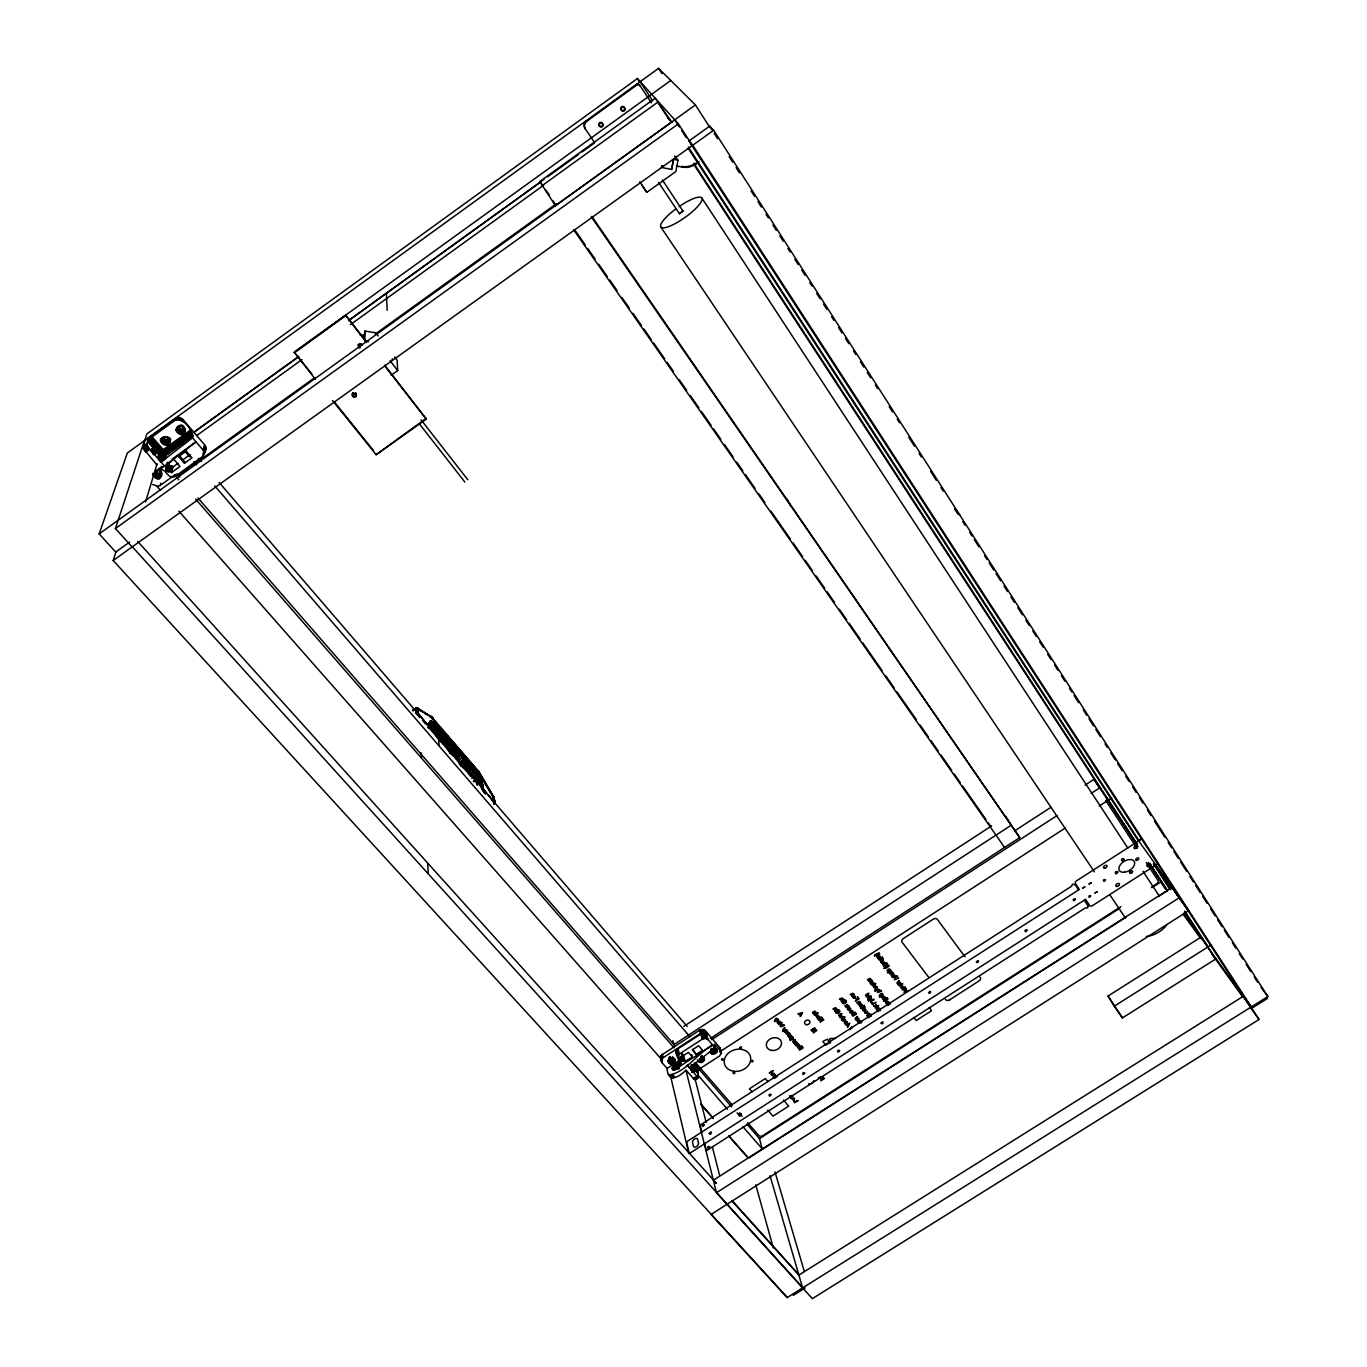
<?xml version="1.0" encoding="UTF-8"?>
<svg xmlns="http://www.w3.org/2000/svg" width="1367" height="1367" viewBox="0 0 1367 1367"><rect width="100%" height="100%" fill="white"/><g stroke="black" fill="none" stroke-linecap="round" stroke-linejoin="round"><path stroke-width="1.5" d="M429.904 727.176L428.674 727.945M429.614 726.612C430.861 729.722 427.837 724.818 430.605 720.836C436.295 724.356 453.263 737.035 440.67 741.82M429.836 722.46L429.494 724.373L430.127 720.905L429.05 724.852L430.964 721.144L437.577 726.014L474.127 768.51L481.338 780.079L483.44 789.323L494.478 802.173L494.136 804.086L493.76 796.739L478.928 771.808C476.758 770.082 478.672 770.595 478.518 771.193M176.07 430.178C185.485 412.783 189.261 446.428 176.07 430.178C181.367 420.25 187.313 433.288 179.316 427.974M701.63 1056.366C707.012 1056.794 703.509 1064.141 699.323 1062.244L699.357 1058.947M711.506 1048.916C705.628 1058.981 725.245 1050.095 713.249 1048.164M157.034 453.588C142.168 444.565 164.296 449.453 153.463 454.75M429.802 722.118L429.904 727.705L429.99 721.383M449.726 752.687L455.638 748.227L437.508 725.757M494.051 804.121C495.11 799.302 492.188 792.382 493.709 798.704C491.607 790.587 497.007 813.006 494 797.337C492.701 793.407 495.127 802.412 492.855 796.739L480.552 776.046M429.375 722.135L429.306 728.577L434.689 725.228L472.179 768.476L479.817 780.506L481.765 788.964L483.593 789.408L479.937 777.293L473.631 781.77M430.109 722.066L429.597 724.151L430.127 722.784L435.184 726.133L436.432 724.835L435.389 723.656L435.184 726.133L472.401 769.296L478.142 777.908L480.996 785.256L483.132 785.478L480.347 778.763L475.955 782.112M172.225 459.022L196.028 441.849L164.57 466.096L149.874 449.247C144.868 445.557 147.294 439.251 152.147 436.893L174.805 420.489C183.024 416.747 192.969 430.349 192.559 437.799L161.067 462.063L157.53 458.03L158.675 454.237L147.533 441.456M439.371 740.641L445.027 736.454L442.652 732.114L443.506 733.139M670.206 1063.697C671.231 1048.848 663.73 1068.208 673.828 1063.167C679.194 1059.22 669.454 1054.982 668.224 1060.587M481.936 789.528L483.593 789.357L485.917 793.39L483.593 789.408L482.261 789.391L480.125 780.369L473.58 769.689L437.03 727.022L433.031 723.468L430.127 722.784L434.689 725.228M156.932 465.036L142.92 447.915L146.696 434.022L637.415 78.517L678.374 123.85L692.403 145.483L113.188 560.504L787.307 1297.471M166.466 445.181C182.016 432.553 146.884 436.688 166.466 445.181L166.603 440.584L168.192 438.551L165.407 437.047L164.313 438.961L166.603 440.584M366.407 342.468L345.595 315.128L294.298 352.208L315.35 379.189M158.179 478.296C162.485 454.066 164.023 493.111 152.694 473.409M493.333 795.987L493.214 798.123M477.596 770.903L494.102 798.02L494.734 803.147L494.051 797.576L494.085 803.813M460.952 765.725L466.711 760.667L460.337 764.956M483.525 789.272C481.116 782.642 477.168 771.227 470.333 765.11C457.962 751.679 480.535 773.773 468.3 764.683L463.003 767.519M429.665 723.809C431.459 723.058 432.211 719.469 430.434 722.989M431.647 721.315L446.274 737.377L445.676 735.976M181.247 434.313L181.521 429.734M475.784 781.719L478.997 779.566L480.825 783.052C487.079 804.582 479.937 770.971 474.417 771.381L457.21 749.236L456.441 750.688L457.518 751.73C459.756 757.54 461.585 750.005 458.628 752.875M428.879 725.928L432.006 723.604L432.433 721.673M690.848 1066.568L691.839 1070.481L691.121 1067.559L692.898 1065.132M438.756 727.124L432.741 732.011M694.863 1079.657C702.638 1078.614 694.197 1070.805 700.519 1068.311L719.623 1055.939L721.486 1052.658L719.896 1047.737L705.321 1030.684L702.655 1029.436L699.511 1030.257L661.543 1055.085L660.534 1057.699L662.004 1062.655L667.113 1068.447C667.711 1083.177 678.596 1077.709 685.995 1070.071L693.975 1079.127L695.085 1078.648M670.343 1058.742L672.547 1057.306L675.435 1060.314M679.877 1058.929L678.1 1061.305L679.416 1066.636C685.533 1061.544 670.667 1054.23 678.049 1048.728L701.749 1033.469L706.585 1034.392L708.021 1039.638L714.992 1047.771L689.498 1067.798L691.292 1069.49M680.988 1059.647L681.125 1057.101L688.421 1052.368L692.317 1056.862L685.038 1061.578L682.543 1053.803M711.455 1053.718L711.848 1048.933M457.518 751.73C458.885 745.698 451.93 750.227 449.897 752.909L455.912 748.074L449.504 752.38M152.147 436.893L163.271 449.675L161.067 462.063L165.27 458.834L166.278 455.296L193.02 436.005M482.722 784.248L482.995 784.658M494.598 803.54L494.751 802.549M446.138 737.667L443.899 733.857L437.628 738.248L443.198 734.352L449.504 741.153L467.856 762.666L462.319 766.887C469.018 766.579 464.746 760.548 467.343 763.384M480.996 785.256L480.928 784.829M458.184 750.654L466.711 760.667M669.42 1063.338L670.001 1058.588M441.866 742.982C453.229 739.872 443.54 730.935 438.739 739.855C443.011 729.551 452.836 742.571 450.529 743.938L447.932 740.931L448.684 739.137L447.505 737.924M364.323 335.342L364.869 331.053L375.788 332.779L378.3 335.992M481.304 785.102L481.457 784.043M418.046 708.328L415.841 708.226L418.217 708.67L416.234 708.038L417.003 713.01L417.653 714.206L418.131 713.471L417.294 707.986L415.807 708.243L418.37 708.721L415.705 708.396L415.944 713.044M480.825 783.052L482.38 782.59L479.509 777.191M464.746 769.279L470.573 764.324L460.611 752.944M416.064 708.106C417.567 714.36 417.516 714.616 416.576 712.771C422.642 706.722 410.527 706.243 418.165 713.284L429.699 727.517M482.448 784.111L481.97 784.966M483.371 789.972L486.105 793.15M420.438 716.889L418.08 713.198L416.32 713.198M433.493 722.118L433.715 724.407L427.922 727.483M415.688 708.653L412.8 710.464L417.02 707.969L418.131 713.471M710.789 1053.222L711.558 1048.728M460.576 765.298L466.437 761.043L465.463 759.061L466.42 761.812L469.035 762.752M165.253 445.146L166.09 440.567M156.966 478.279L158.333 473.648M671.607 169.32L673.521 159.119M674.58 156.077L677.981 160.229L675.862 171.524L646.813 192.371L641.755 184.921M669.762 1058.536L670.155 1056.554M461.311 766.016L466.711 760.821M180.034 434.228L181.008 429.682M668.788 1062.808L669.727 1058.366M439.473 740.76L444.668 737.309L445.146 735.668M695.085 1071.694C685.089 1062.706 700.963 1069.575 692.198 1072.446M203.683 454.152L206.058 448.769L204.845 445.095L182.99 419.532L179.333 417.533L175.403 418.439L144.629 440.721M156.128 471.137L157.82 473.631M203.239 456.014L204.52 447.675L203.239 456.014L175.608 476.126C168.329 480.723 166.21 468.42 159.461 469.103M205.272 452.152L205.58 446.223M203.888 454.903L204.93 448.94M204.623 453.263L206.058 448.769M205.511 449.606L206.007 447.487M167.611 462.644C166.501 466.813 171.849 465.19 173.011 466.933L171.439 472.623L170.277 471.29L171.866 465.617M204.845 445.095L202.965 449.931L203.717 451.076M429.272 728.03L429.631 726.817M678.117 1064.91C666.908 1081.57 675.332 1052.146 678.716 1068.704M204.999 450.239L203.102 453.485M416.576 714.36C420.421 712.463 414.731 701.544 417.909 713.899M710.327 1052.573L711.37 1048.455M184.442 463.276L184.801 461.909L179.009 455.228L178.65 456.578L184.442 463.276L191.978 457.842L186.202 451.127L186.544 449.794M167.868 463.533C166.159 466.01 164.296 472.674 169.696 471.615L171.268 465.925M166.791 467.292L165.629 465.959L174.566 458.423M169.03 471.769L170.619 466.079M167.628 471.581L169.235 465.891M168.329 471.752L169.918 466.079M182.426 421.583L182.99 419.532M166.484 470.778L168.09 465.105M167.013 471.239L168.619 465.566M181.384 420.626L181.948 418.575M165.885 469.582L167.936 462.097M180.119 419.942L180.7 417.892M166.108 470.214L167.714 464.541M493.572 799.217L493.419 798.653M178.752 419.566L179.333 417.533M152.626 484.448L157.666 486.396L160.161 485.473L160.81 483.252M177.334 419.549L177.932 417.499M175.984 419.857L176.582 417.806M174.805 420.489L175.403 418.439M668.36 1062.142L669.557 1058.075M145.568 501.979L157.12 463.481M113.188 560.504L115.922 551.875M448.684 739.137L449.88 740.453L449.025 741.632M714.121 1054.077C711.267 1049.907 714.582 1045.02 717.265 1051.189M132.086 546.954L115.426 528.533L144.355 440.687M669.061 1059.117L669.847 1056.811M155.787 477.972L157.325 473.512M164.057 444.839L165.595 440.43M129.694 541.998L115.699 552.046L99.159 533.882L127.336 453.024L658.569 68.35L695.427 104.934L709.217 126.465M428.537 715.266L416.457 708.089L416.269 713.027L417.174 712.754L416.73 708.003L432.69 717.624L417.601 708.123M668.173 1061.39L669.471 1057.768M466.232 762.034L467.941 762.41M178.855 433.835L180.512 429.528M706.585 1034.392L703.544 1032.7L700.382 1033.503L663.132 1057.716L661.355 1060.109L662.004 1062.655M708.021 1039.638L705.338 1038.39L702.177 1039.21L679.348 1054.025L677.724 1058.212M431.271 722.904L428.008 725.467M668.531 1059.818L669.625 1057.101M461.072 765.828L466.66 760.992L467.839 761.624M431.306 730.456C436.569 720.734 446.958 732.746 435.219 735.019L440.311 731.465L438.824 730.115L433.971 733.464L440.499 729.192M456.458 759.744L461.824 754.362M460.423 753.405L455.912 748.074L456.851 750.158L454.75 749.594M450.17 742.965L451.076 741.854L449.88 740.453M681.467 211.697L683.09 211.167L679.45 213.765L658.689 182.546M870.762 1015.578L868.575 1017.885M464.216 768.732L469.752 765.776L472.179 768.476L473.05 767.143M674.58 1064.705C679.091 1068.276 676.323 1071.95 672.222 1067.473M439.149 740.418L445.283 735.856L446.36 737.086M154.71 477.391L156.863 473.272M162.981 444.258L165.134 440.191M430.725 717.077L429.921 716.445L431.049 716.205M433.202 723.16L428.298 727.757M477.972 772.372L478.706 771.449L493.709 797.439M494.307 802.583L491.471 799.592L494.786 802.925M177.813 433.185L180.068 429.255M463.054 755.866L462.149 757.54L463.584 759.437C467.377 764.614 464.421 757.608 464.626 760.872L459.79 764.17M470.333 765.11L474.195 769.091L473.307 769.894M429.597 724.151L429.153 724.783M441.131 730.73L442.019 731.123M450.204 753.217L455.946 748.262M436.449 736.625L442.207 732.524L434.296 723.228M474.195 769.091L470.556 764.461L471.256 765.042M153.805 476.587L156.487 472.931M478.894 772.218L478.211 770.732M162.075 443.438L164.758 439.849M150.729 451.144L152.967 448.222M454.784 749.629L454.664 746.485L452.016 743.716M446.787 739.239L444.019 737.086L445.95 737.958L445.027 736.454M176.958 432.314L179.709 428.879M879.921 1010.914C882.091 1006.864 874.145 1009.837 878.315 1011.546M464.267 757.438L463.225 758.377M416.576 708.123L413.005 710.532L417.106 708.106M451.298 744.366L452.443 745.835L453.485 744.895M451.076 741.854L456.663 750.432L455.587 749.184M680.1 212.722L679.433 213.765M153.138 475.613L156.214 472.521M161.409 442.447L164.467 439.422M690.728 1069.678L692.898 1067.593M156.368 470.726L157.615 470.06M204.179 452.016L205.118 451.127M457.86 761.522L462.149 757.54L457.313 760.821M176.36 431.288L179.453 428.452M448.735 751.286L454.083 746.946L455.023 748.979L453.554 747.339M455.074 758.104L459.397 754.208L454.562 757.506M438.021 738.829C442.225 730.832 447.624 738.283 438.978 740.196M468.061 773.175L472.401 769.296L467.565 772.526M453.707 756.583L458.03 752.739L453.195 756.036M452.323 755.165L456.646 751.354L451.793 754.652M469.342 774.884L473.717 771.005L468.881 774.235M470.538 776.593L474.93 772.714L470.094 775.943M433.202 732.558L437.611 728.679L436.791 727.278L439.303 729.756L437.03 727.022L439.303 729.756M471.666 778.336L477.767 773.859L479.732 777.191L478.587 775.567L473.939 778.353M431.972 731.174L436.381 727.329L435.714 726.185M474.195 778.78L477.168 776.183L476.519 774.491M459.141 763.264L463.584 759.437L458.748 762.718M441.473 739.974L444.412 737.497M434.279 722.921L435.321 723.809M466.916 771.74L471.051 767.143L469.547 765.981L464.643 769.177M474.417 771.381L475.511 770.527L471.905 765.776M483.149 789.699L482.004 784.966L482.414 788.844M151.993 452.289L154.864 449.931M691.018 1070.053L693.342 1068.157M476.639 783.65L479.732 781.121L476.502 783.291M451.178 754.071L455.057 749.919M477.186 785.068L480.295 782.573L477.083 784.726M463.498 767.998L469.24 763.111L470.299 764.033M668.753 1074.872C685.277 1073.266 698.178 1052.265 712.668 1045.072L679.416 1066.636M429.323 722.562L429.699 728.167M430.554 729.705L435.184 726.133L430.092 729.277M692.078 1065.799L689.498 1067.798L691.053 1068.516M466.164 770.851L470.88 767.263L471.376 768.032L466.54 771.278M152.762 474.52L156.06 472.059M431.682 730.867L436.381 727.329M465.669 770.27L470.88 767.263M586.716 121.304L586.306 120.672A5.553 5.348 85.4 0 0 585.008 128.413L585.418 129.062A5.571 5.348 85.5 0 1 586.716 121.304L636.612 85.181A2.819 2.683 -88.9 0 1 640.337 85.916L639.824 85.335A2.819 2.666 -89 0 0 636.116 84.617L636.612 85.181M142.715 446.565L146.833 443.574M142.698 447.112L146.833 444.121M142.92 447.915L147.055 444.924M143.381 448.889L147.516 445.898M144.031 449.982L148.166 446.992M144.834 451.127L148.969 448.137M161.033 441.336L164.313 438.961M145.739 452.238L149.874 449.247M670.787 80.482L294.298 352.208M294.195 352.925L345.578 315.811M163.271 449.675L189.962 430.383M190.85 431.494L163.083 451.537L151.071 437.713M191.636 432.621L162.895 453.383L150.028 438.585M539.777 181.555L655.203 98.202L671.641 122.124L555.463 205.699L539.777 181.555L543.177 186.442M193.67 432.331L298.946 356.326M348.995 320.186L544.032 179.385M547.483 176.89L578.549 154.454M582 151.976L594.081 143.245M192.286 433.715L162.69 455.074L158.675 454.237M193.413 432.69L296.861 358M348.602 320.647L539.999 182.46M192.764 434.689L164.006 455.433L161.067 462.063L159.922 459.449L161.221 455.057L148.337 440.259M193.003 435.458L165.219 455.519L164.074 459.466L162.724 459.773L158.64 458.834L159.854 454.767L147.807 440.943M541.691 185.946L658.398 101.739M196.677 435.595L301.987 359.606M350.328 324.731L543.673 185.211M158.64 468.83L162.041 466.369M152.574 474.759L164.57 466.096M178.65 456.578L186.202 451.127M173.011 466.933L178.103 463.276M183.195 459.602L189.996 454.698M171.439 472.623L180 466.472L174.19 459.79M160.161 485.473L175.232 474.622M178.274 475.784L314.7 377.634M375.139 334.146L556.454 203.7M99.159 533.882L695.427 104.934M115.426 528.533L678.374 123.85M688.541 141.297L709.627 126.174L713.659 130.258L1267.841 996.543L1251.283 1006.915L1243.509 996.133L691.275 144.577M690.215 142.407L692.744 145.244L713.659 130.258M460.406 765.059L465.617 761.778L464.353 759.898L465.156 761.658L460.389 765.024M945.315 999.243A3.042 2.444 -24.4 0 0 949.501 999.892L949.877 999.619M676.306 165.988L682.475 167.116A18.745 17.925 -78.2 0 0 695.871 164.057L699.067 161.767M447.06 749.013L451.828 745.596L446.565 748.381M391.15 375.276L397.729 370.594L397.131 360.136L394.619 356.924M443.147 744.332L447.932 740.931L442.669 743.819M444.446 745.784L449.23 742.384L443.967 745.237M445.762 747.356L450.529 743.938L445.266 746.758M426.231 418.319L376.164 454.698L426.299 419.088L384.691 365.16M438.79 739.923L443.592 736.523L442.464 734.865L437.594 738.197M448.308 750.688L453.109 747.305L452.443 745.835M435.133 734.882L439.952 731.499L441.524 733.054L435.936 735.942M433.92 733.395L439.08 729.944L436.791 727.278M441.199 733.139L436.363 736.505L441.268 733.242L442.703 734.694M468.197 764.597L463.413 767.912L468.522 764.512L467.104 763.555L461.978 766.597M152.438 452.819L155.496 450.717M450.802 753.747L455.382 749.782M460.747 765.503L466.027 762.239M465.976 770.629L470.778 767.348M416.85 714.155L418.046 713.352M455.929 759.112L460.782 755.814L462.08 756.891M462.268 766.836L467.104 763.555M464.729 769.245L469.547 765.981M413.159 710.601L416.474 708.362M472.862 776.61L476.092 774.44L475.494 772.919M473.307 781.138L478.142 777.908L477.476 776.046M427.803 725.399L432.006 723.246M859.843 1023.251L861.825 1022.448M683.859 1026.327L991.571 825.924M1015.22 830.504L1051.018 807.248M1085.039 785.136L1093.993 779.327L1137.224 844.584M710.379 1038.424L1019.748 837.612L591.826 216.396M667.113 1068.447L678.1 1061.305M711.626 1039.706L1057.084 815.518M1091.088 793.441L1100.042 787.648M696.111 1054.401L702.535 1050.232L698.657 1045.721L692.215 1049.89L696.111 1054.401L692.984 1049.326M1065.235 828.043L719.503 1051.958L720.375 1048.506M1099.256 806L1111.679 797.952M428.64 725.792L432.826 723.741M455.621 748.45L453.366 745.032M466.437 761.043L461.738 754.567M693.394 1078.529L696.897 1076.256L698.571 1077.316M693.975 1079.127L698.571 1076.41M694.47 1079.52L698.657 1076.957M1141.77 838.569L1138.523 840.654L1188.555 910.747L711.062 1214.443L787.119 1297.591L1251.01 1007.086L1259.041 1019.457L812.34 1298.65L716.462 1192.707L686.08 1070.686M775.089 1077.999L776.234 1077.247M821.345 1076.649L818.303 1077.88M1158.259 863.483L1092.472 905.638A2.341 1.435 -32.6 0 1 1089.721 905.689L1085.62 899.298L691.104 1152.398A2.273 1.316 -44 0 1 688.917 1152.159L686.815 1143.273A2.256 1.299 -43.8 0 1 688.319 1140.693L1079.298 889.473L1075.316 883.253A2.29 1.367 -32.7 0 1 1076.495 880.861L1142.231 838.603M949.501 999.892L978.721 981.147A3.042 2.444 -25.5 0 0 979.951 977.046M1120.889 906.663L762.547 1135.789A2.7 2.136 -17.6 0 1 758.873 1135.567L747.715 1122.717M1151.356 887.2L1156.738 883.766A2.802 2.238 -31.6 0 0 1157.866 880.382L1146.281 862.594M759.3 1138.728L1119.641 908.354M1151.903 887.713L1160.873 881.988L1167.315 890.806L1158.259 896.581M1125.861 917.257L748.347 1158.259L728.714 1135.977M716.462 1192.707L1179.875 897.367M1114.276 1006.197L1207.762 947.058L1215.588 959.104L1122.444 1017.902L1114.276 1006.197L1108.056 996.013L1200.739 937.301M1184.711 912.114L1208.018 946.904L1211.504 944.7M428.965 728.286L433.715 724.407M793.27 1295.369L805.163 1287.919M732.285 1201.217L798.892 1275.069L1243.252 996.304L1251.181 1008.658L1267.517 998.423M476.297 772.406L477.767 773.859L475.511 770.527L476.656 772.184M691.463 1066.619L689.498 1067.798L691.121 1067.559M465.207 769.775L470.299 766.784M790.502 1095.599L789.442 1095.975M466.677 761.316L473.016 767.588M152.814 453.366L156.077 451.537M441.404 742.52L446.65 739.581L447.898 740.384M434.672 734.335L439.952 731.499M156.932 470.043L158.111 469.411M437.167 737.616L442.412 734.814M447.863 750.073L453.109 747.305M160.964 440.208L164.296 438.482M430.092 721.725L433.339 722.528L439.866 729.158M430.058 722.391L432.45 722.323M416.696 713.899L418.165 713.284M680.236 1056.64L681.33 1060.484L684.252 1060.689M432.673 717.572L431.237 717.214L432.638 717.504M176.07 429.033L179.333 427.495M153.138 453.895L156.539 452.306M691.856 1071.403L694.556 1070.156M479.817 780.506L481.304 780.335M153.36 454.374L156.863 453.007M480.381 781.839L481.919 781.753M692.027 1071.831L694.846 1070.771M161.221 439.115L164.399 438.021M692.146 1072.189L695.017 1071.301M176.411 427.956L179.47 427.051M166.278 455.296L162.69 455.074L149.106 439.456M774.405 1078.358L773.432 1077.623L776.046 1076.017L777.31 1076.564M161.767 438.141L164.638 437.611M478.587 775.567L474.315 768.92M177.026 427.034L179.726 426.658M889.302 1004.113L888.157 1005.394M430.468 722.186L433.305 722.853M162.588 437.355L164.98 437.286M177.898 426.282L180.102 426.35M163.613 436.808L165.407 437.047M167.372 437.32L168.278 437.474M368.594 341.665L364.886 341.084L364.869 331.053M357.932 344.535L362.016 345.168M360.034 334.761L364.049 335.393L364.049 339.426M677.981 160.229L673.555 159.409L671.693 169.423L661.457 167.44L661.782 165.612L663.115 165.851M182.494 426.521L183.605 426.726M178.974 425.803L180.547 426.145M415.705 708.396L416.61 712.908L416.918 708.362M157.701 469.804L159.973 470.692M455.023 748.979L453.827 747.134L455.245 748.791M477.288 770.407L430.246 716.667M465.839 761.59L464.626 759.71L466.079 761.402M164.775 436.534L165.903 436.927M792.245 1095.463C794.962 1098.572 788.656 1095.941 791.134 1098.179C786.914 1095.24 795.03 1097.53 791.51 1095.514M672.068 1068.823L674.802 1069.848M416.884 708.14L417.926 713.078M444.907 735.942L443.421 734.199L444.531 735.924M477.544 770.339L430.759 716.428M167.748 437.679L169.183 438.294M182.853 426.897L184.442 427.598M699.323 1062.244L697.307 1059.921M672.051 1068.191L674.785 1069.472M180.154 425.598L181.042 426.06M159.478 470.778L160.862 471.495M466.403 762.205L467.719 762.923L466.591 761.915M418.148 709.37L421.514 711.404M424.881 713.42L428.247 715.437M168.038 438.089L169.85 439.285M183.11 427.324L185.041 428.623M159.751 471.188L161.528 472.469M672.598 1066.721L676.375 1069.472M1078.016 890.31C1078.426 887.286 1072.018 880.895 1071.711 886.141L700.058 1125.161L701.767 1132.047M439.354 727.808L439.986 728.97L437.525 726.253L439.986 728.97M469.752 765.776L472.179 768.476M714.206 1047.225L717.043 1049.668M437.611 728.679L439.08 729.944M455.98 748.33L457.074 749.287L456.356 748.433M168.192 438.551L170.226 440.379M701.51 1055.546L704.347 1058.109M438.294 728.064L439.713 729.346L437.252 726.766L439.525 729.551M673.128 1065.97L676.614 1069.165M672.461 1056.999L675.247 1059.562M183.246 427.803L185.348 429.751M470.453 764.888L475.186 770.817M429.597 727.449L423.001 719.811M159.905 471.649L161.904 473.563M714.292 1047.532L717.282 1050.403M431.357 716.667L477.664 770.322M439.713 729.346L437.406 726.509L438.517 727.791M701.579 1055.871L704.535 1058.861M466.796 760.941L467.992 762.154M447.47 738.18L450.99 742.059M890.378 1003.959L888.465 1003.634L887.439 1005.514M442.959 734.523L444.719 736.095L441.268 730.576M444.668 736.916L445.71 738.197L444.907 737.035M445.215 735.993L443.609 734.062M132.326 546.783L802.788 1287.782M137.725 541.469L716.223 1183.07M731.926 1200.499L799.063 1274.95M715.966 1183.121L713.369 1180.234L1172.442 887.149L1181.02 900.511M667.865 118.006L672 122.654M689.891 142.646L692.403 145.483M469.975 765.571L471.222 766.972M491.505 799.524L494.222 803.027M156.282 485.524L160.52 490.326M178.838 511.138L662.499 1060.467M700.57 1103.699L713.266 1118.121M728.765 1135.738L748.518 1158.157M700.69 1104.126L713.301 1118.462M672.564 1074.565L674.922 1077.247M671.641 1075.06L673.999 1077.743M670.736 1075.368L673.094 1078.033M669.933 1075.419L672.274 1078.102M668.48 1074.308L671.607 1077.931M483.217 790.194L485.968 793.321M174.566 474.964L178.787 479.783M195.618 499.092L674.119 1047.806M697.973 1075.163L727.5 1109.338M742.879 1126.664L762.53 1149.203M687.157 1065.115L696.897 1076.256M695.632 1062.689L732.37 1105.066M739.342 1113.097L742.144 1116.309M694.368 1062.894L699.648 1068.977M697.922 1067.849L731.584 1106.86M737.086 1112.875L739.906 1116.412M746.878 1124.135L759.454 1138.608L762.376 1149.305M694.026 1064.192L698.879 1069.763M693.137 1064.739L698.264 1070.634M691.77 1064.534L697.836 1071.506M167.116 462.61L171.319 467.429M176.924 473.853L179.726 477.066M197.925 497.964L675.332 1046.08M167.799 463.772L170.414 466.779M691.036 1064.722L697.648 1072.326M691.582 1066.021L697.7 1073.061M198.369 458.338L201.137 461.568M219.181 482.534L687.191 1026.48M420.199 717.162L417.567 713.95L419.942 717.419M422.813 720.05L426.572 724.561M422.574 720.306L425.12 723.263M482.995 790.451L485.695 793.629M417.191 714.633L419.754 717.572M482.722 790.69L485.456 793.851M185.502 451.981L189.671 456.817M193.858 461.67L196.643 464.9M214.756 485.9L689.839 1036.63M673.811 1065.286L676.887 1068.874M437.184 724.049L439.935 727.244M445.42 733.669L448.171 736.864M453.673 743.289L456.407 746.485M752.089 1091.84L749.458 1088.764L765.298 1078.563L767.912 1081.656M767.776 1110.141L772.97 1116.19L788.674 1106.142L783.513 1100.059M470.521 764.666L472.862 767.793L471.7 766.409M695.871 164.057L695.273 163.356A18.711 17.891 -78.4 0 1 691.104 165.578M192.559 437.799L202.965 449.931M478.142 777.908L479.133 779.087M701.544 1056.195L704.466 1059.647M168.226 439.029L170.294 441.524M672.513 1057.648L675.366 1061.1M1088.149 906.116L1087.483 907.961L1085.518 907.791L706.449 1150.758L704.671 1143.683M800.84 1014.758L800.208 1013.972L801.899 1013.477L800.225 1016.723L802.497 1012.622L797.884 1013.853L800.361 1015.339M682.475 167.116L681.894 166.415A18.711 17.891 -78.4 0 0 689.993 165.954M445.283 736.147L446.274 737.377M954.832 508.832L959.737 514.915M295.785 354.07L311.864 374.028M334.625 402.308L373.481 450.546M332.54 400.531L376.164 454.698M183.229 428.281L185.331 430.878M848.138 1025.353L847.523 1024.584L849.197 1024.105L847.506 1027.301L849.813 1023.251L845.233 1024.481L847.66 1025.933M159.939 472.111L161.955 474.674M870.061 1015.784L867.054 1015.886L870.95 1014.024L871.257 1016.211M390.073 360.785L397.729 370.594M419.379 423.855L464.865 482.038M345.595 315.128L366.527 341.904M384.64 365.792L426.299 419.088M421.104 419.874L467.839 479.749M913.788 1017.424L916.215 1020.534L931.576 1010.691L929.184 1007.547M928.911 977.593L902.391 942.598A3.11 2.546 -24 0 1 903.57 938.394L932.96 919.359A3.11 2.546 -25.3 0 1 937.642 919.803L965.017 956.849M714.189 1048.199L717.009 1051.975M1261.057 987.367L1267.841 996.543M1105.835 796.807L1108.278 800.156M1105.783 796.841L1108.227 800.191M1155.474 865.345L1172.51 888.789M1174.937 892.138L1188.555 910.747M1183.378 913.344L1251.01 1007.086M1183.429 914.557L1200.67 938.514M1211.76 953.91L1242.552 996.68M1251.232 1008.624L1259.041 1019.457M437.406 726.509L438.414 727.928M702.33 1057.819L704.159 1060.416M575.524 230.972L585.298 244.983M587.742 248.469L595.072 258.978M598.729 264.241L607.29 276.493M609.733 279.996L617.047 290.505M621.934 297.51L629.264 308.019M632.938 313.282L641.482 325.534M643.925 329.037L651.256 339.546M653.699 343.049L664.687 358.82M667.13 362.323L673.23 371.072M679.348 379.838L686.678 390.347M690.335 395.593L698.879 407.862M701.322 411.364L711.096 425.376M713.54 428.879L720.87 439.371M724.527 444.634L733.088 456.886M736.745 462.149L742.862 470.897M745.305 474.4L755.062 488.412M758.736 493.675L764.837 502.424M770.954 511.19L790.485 539.213M792.928 542.716L802.702 556.728M805.146 560.231L812.476 570.74M816.133 575.985L824.694 588.254M827.138 591.757L834.451 602.266M839.338 609.272L846.669 619.764M849.112 623.267L860.099 639.038M862.543 642.541L882.091 670.565M885.748 675.811L894.308 688.079M896.752 691.582L916.283 719.606M919.957 724.852L928.501 737.121M930.944 740.624L938.275 751.132M940.718 754.635L951.705 770.39M954.149 773.893L960.266 782.659M962.71 786.162L985.915 819.431M988.358 822.934L990.802 826.437M545.467 189.705L549.226 194.763M573.627 229.759L1004.574 847.455M1108.056 996.013L1122.444 1017.902M455.621 749.526L456.441 750.688M591.296 216.755L1019.748 837.612M472.316 766.255L473.102 767.4M444.685 737.291L445.471 738.436L444.463 737.138M672.393 1057.973L675.076 1061.886M585.008 128.413L594.457 142.458M660.842 227.025L1094.437 871.924M1109.919 894.958L1125.417 917.992M639.79 181.828L646.813 192.371M494.017 798.26L494.751 803.061M662.38 179.931L683.124 211.338M203.768 446.531L205.084 448.342M701.767 197.873L1127.826 848.087M1143.051 871.309L1159.438 896.325M693.787 163.22L1137.224 844.208M1150.023 863.876L1167.486 890.686L1149.476 863.961M640.234 81.627L652.691 100.936M1149.955 864.132L1167.315 890.806M694.368 165.287L1100.589 788.913M1107.56 799.644L1136.661 844.31M637.415 78.517L639.671 81.986M1093.993 779.327L1099.803 788.246M1106.792 798.841L1137.891 846.583M1148.263 862.492L1165.214 888.635M639.824 85.335L651.393 102.85M1105.698 800.378L1137.002 848.377M674.751 119.818L679.365 126.96M681.689 130.531L686.234 137.725M688.233 146.952L1139.412 841.32M1154.534 864.576L1170.801 889.644M1184.762 911.106L1208.018 946.904M688.404 148.576L1138.215 840.585M1153.321 863.824L1169.605 888.858M658.484 103.243L668.326 118.399M692.744 145.244L1251.283 1006.915M658.569 68.35L661.97 73.63M709.627 126.174L711.934 129.762M714.223 133.368L717.675 138.751M729.192 156.744L732.644 162.126M736.095 167.526L739.547 172.925M751.064 190.902L754.516 196.284M757.967 201.684L761.419 207.083M766.016 214.26L768.322 217.866M772.919 225.059L776.371 230.442M779.822 235.842L783.274 241.241M787.888 248.418L790.177 252.024M794.791 259.217L798.243 264.6M801.694 270L805.146 275.399M809.742 282.593L812.049 286.181M816.646 293.375L820.115 298.758M823.566 304.157L827.018 309.557M831.614 316.751L833.921 320.339M838.518 327.533L841.969 332.933M845.421 338.315L848.873 343.715M853.486 350.909L855.776 354.497M860.39 361.691L863.841 367.091M867.293 372.473L870.745 377.873M875.341 385.067L877.648 388.655M889.165 406.631L892.617 412.031M897.213 419.225L899.52 422.813M908.713 437.201L914.472 446.189M919.085 453.383L921.375 456.971M930.585 471.359L936.344 480.347M940.94 487.541L943.247 491.129M954.747 509.105L958.199 514.488M962.778 521.647L965.068 525.236M969.664 532.412L971.954 535.984M974.261 539.572L978.84 546.749M984.582 555.703L986.871 559.291M989.161 562.879L993.758 570.039M996.047 573.627L1000.644 580.804M1004.079 586.17L1007.53 591.552M1010.965 596.918L1014.399 602.3M1017.851 607.683L1022.431 614.842M1025.882 620.225L1029.317 625.608M1032.768 630.973L1036.203 636.356M1039.655 641.738L1043.089 647.104M1047.686 654.28L1051.12 659.646M1054.555 665.028L1058.007 670.411M1061.441 675.776L1064.893 681.159M1069.472 688.336L1071.762 691.907M1074.069 695.495L1078.648 702.672M1083.245 709.832L1086.68 715.214M1088.986 718.803L1093.566 725.962M1095.856 729.551L1100.452 736.728M1105.032 743.887L1107.338 747.476M1110.773 752.858L1115.369 760.018M1117.659 763.606L1122.256 770.766M1125.69 776.148L1129.125 781.531M1132.577 786.896L1136.011 792.279M1139.463 797.662L1142.897 803.027M1147.494 810.204L1150.929 815.569M1154.363 820.952L1164.701 837.082M1168.136 842.465L1171.587 847.83M1173.877 851.419L1178.457 858.596M1180.763 862.184L1186.488 871.138M1189.939 876.52L1193.374 881.886M1195.664 885.474L1200.26 892.651M1202.55 896.222L1207.146 903.399M1210.581 908.782L1215.178 915.941M1217.467 919.53L1222.064 926.689M1224.354 930.278L1228.95 937.454M1232.385 942.82L1235.819 948.202M1239.271 953.585L1242.706 958.951M1246.157 964.333L1250.737 971.51M1254.188 976.875L1257.623 982.258M1084.304 900.135L1088.354 906.441M676.904 1053.684L676.204 1052.043M1005.89 816.595L1011.204 825.224L673.828 1044.661L672.837 1040.595M721.28 1051.787L714.411 1044.012L714.992 1047.771M168.107 439.49L170.038 442.6M713.984 1048.506L716.53 1052.71M459.773 754.123L460.782 755.814M159.819 472.572L161.716 475.75M183.093 428.725L184.989 431.955M786.623 498.767L790.502 505.414M701.203 1056.828L703.629 1061.117M672.171 1058.263L674.546 1062.586M675.366 1064.261L677.554 1068.43M465.122 759.334L465.993 761.094M454.322 746.758L455.194 748.501M713.694 1048.762L715.847 1053.325M553.413 201.103L555.463 205.699M700.895 1057.067L702.928 1061.698M167.885 439.901L169.474 443.574M671.863 1058.519L673.828 1063.167M159.597 472.982L161.152 476.707M182.836 429.135L184.374 432.895M676.152 1064.022L677.878 1068.328M713.352 1048.967L715.026 1053.786M493.897 797.046L494.085 797.559M700.536 1057.255L702.074 1062.125M676.853 1063.953L678.186 1068.311M671.505 1058.69L672.991 1063.594M774.969 1171.844L804.36 1271.549M770.031 1175.671L802.6 1287.885M719.896 1047.737L721.417 1053.564M755.729 1184.762L773.329 1247.986M705.321 1030.684L707.303 1039.023M704.603 1030.069L705.492 1033.315M167.526 440.242L168.654 444.36M704.962 1033.349L706.38 1038.595M703.697 1029.641L704.569 1032.888M702.655 1029.436L703.544 1032.7M703.92 1033.144L705.338 1038.39M702.826 1033.179L704.244 1038.424M701.561 1029.471L702.45 1032.734M701.749 1033.469L703.168 1038.715M700.485 1029.761L701.374 1033.008M700.775 1033.965L702.177 1039.21M699.511 1030.257L700.382 1033.503M159.256 473.307L160.349 477.476M691.787 1054.777L692.317 1056.862M478.33 771.945L478.228 772.799M694.709 1077.521L706.141 1122.41M712.361 1146.896L719.64 1175.466M683.312 1054.692L685.038 1061.578M682.048 1054.042L683.756 1060.929M681.518 1054.179L683.227 1061.082M681.398 1055.922L682.68 1061.1M681.296 1057.545L682.15 1060.997M680.476 1057.033L681.706 1060.792M678.049 1048.728L679.348 1054.025M680.39 1059.784L681.262 1063.338M182.46 429.443L183.503 433.629M679.689 1058.143L681.193 1064.244M677.229 1049.412L678.528 1054.709M679.536 1059.818L680.851 1065.149M676.614 1050.215L677.912 1055.529M678.921 1060.621L680.236 1065.952M676.272 1051.12L678.203 1058.998M670.496 1075.829L688.831 1153.526M662.363 1054.401L663.132 1057.716M661.543 1055.085L662.312 1058.4M660.927 1055.888L661.713 1059.203M660.586 1056.794L661.508 1061.886M677.451 1064.09L678.425 1068.362M830.555 1042.901L829.701 1038.749A16.455 13.192 -20.3 0 1 835.579 1038.442M700.485 1059.015L701.151 1062.364M671.112 1058.793L672.051 1063.834M677.878 1064.415L678.613 1068.498M678.152 1065.542L678.733 1068.977M494.068 800.515L494.546 803.506L494.188 800.327M417.123 708.414L417.704 712.942M712.566 1049.121L713.181 1054.162M167.099 440.464L167.628 444.907M494.136 797.798L494.7 803.232M158.828 473.529L159.341 478.023M182.016 429.648L182.443 434.108M699.904 1059.049L700.212 1062.398M670.719 1058.81L671.112 1063.868M438.465 737.394L439.132 746.006M421.173 752.858L421.48 758.087M427.666 863.055L428.315 873.906M416.012 708.482L416.251 712.873M386.417 293.17L387.169 310.309M712.19 1049.07L712.258 1054.025M364.357 335.086L364.323 339.392M359.145 347.85A2.05 1.948 25.2 0 1 359.111 344.962A2.05 1.948 25.2 0 1 362.101 345.287M360.085 347.645A2.05 1.948 25.2 0 1 358.513 345.253M358.786 344.638A2.05 1.948 25.2 0 1 361.589 344.108A1.948 1.863 25.2 0 0 358.769 344.928A1.948 1.863 25.2 0 0 359.999 347.526M356.36 394.345A2.016 1.914 19.6 0 1 353.609 396.293A2.016 1.914 19.6 0 1 353.13 392.978M356.138 393.696A2.016 1.914 19.6 0 0 355.42 392.944A1.931 1.828 19.6 0 1 355.796 395.798A1.931 1.828 19.6 0 1 352.857 395.661A1.931 1.828 19.6 0 1 353.421 392.91M813.758 1080.596A4.084 3.264 -19.4 0 1 808.598 1083.963M356.018 393.491A1.931 1.811 19.8 0 1 352.532 392.893M361.486 345.526A1.948 1.845 25.5 0 1 358.872 344.689M392.483 358.872A9.603 1.401 53.8 0 1 391.919 359.333M624.241 107.378A2.05 1.948 -89.9 0 1 622.959 110.573A2.05 1.948 -89.9 0 1 620.738 108.01A2.05 1.948 -89.9 0 1 623.899 106.985M599.327 122.945A2.033 1.948 87.4 0 1 602.488 123.526A2.033 1.948 87.4 0 1 600.899 126.413A2.033 1.948 87.4 0 1 598.831 123.867M679.023 206.622A25.119 6.152 -35.4 0 1 700.724 202.606A25.119 6.152 -35.4 0 1 665.746 227.537A25.119 6.152 -35.4 0 1 676.375 208.502M1166.649 925.083A20.078 12.645 -31.2 0 1 1146.435 936.412M784.624 1031.777L786.162 1033.042L787.922 1031.231L786.555 1030.291L786.691 1032.068L784.624 1031.777M887.251 970.382L888.294 971.373L887.371 972.808C893.864 972.723 889.644 966.127 887.251 970.382M853.418 1012.879L851.504 1014.058L852.94 1016.228L856.613 1013.87L854.888 1012.058L853.418 1012.879M1105.51 879.818C1103.579 884.005 1101.939 878.075 1105.51 879.818M1097.188 891.762L1095.018 892.924L1097.188 891.762M869.685 996.116L871.394 996.27L867.703 998.662L869.122 996.235L866.217 996.765L868.541 995.381L869.685 996.116M1091.276 882.774L1089.123 883.919L1091.276 882.774M793.868 1099.427C788.674 1100.538 797.098 1095.924 793.868 1099.427M862.782 1010.23L864.269 1011.477L866.046 1009.683L864.713 1008.726L864.815 1010.521L862.782 1010.23M799.387 1045.157L800.071 1045.909L797.422 1047.618L798.721 1045.191L795.97 1045.858L797.815 1044.046L794.962 1044.627L797.525 1043.209L799.387 1045.157M1075.316 899.196C1073.368 903.399 1071.813 897.418 1075.316 899.196M789.613 1033.315L790.331 1034.101L787.682 1035.81L789.032 1033.418L786.145 1033.948L788.469 1032.546L789.613 1033.315M843.012 1016.809C836.963 1020.038 841.064 1014.211 843.012 1016.809M845.643 1020.107C839.543 1023.37 843.798 1017.492 845.643 1020.107M847.403 1022.294C841.354 1025.575 845.438 1019.645 847.403 1022.294M849.146 1006.505L849.83 1007.274L847.164 1009L848.497 1006.539L845.746 1007.206L847.608 1005.377L844.755 1005.958L847.335 1004.523L849.146 1006.505M850.154 1010.093C844.122 1011.46 853.367 1005.89 850.154 1010.093M854.717 997.705C849.351 998.799 858.22 994.082 854.717 997.705M860.954 1021.388C854.836 1024.549 859.108 1018.825 860.954 1021.388M814.681 1015.032C816.885 1018.261 817.876 1012.725 818.098 1012.674L813.98 1014.519L814.681 1015.032M866.798 1012.981C860.868 1014.553 869.839 1008.436 866.798 1012.981M1084.8 886.978L1082.596 887.986L1084.8 886.978M836.365 1008.47L837.065 1009.239L834.4 1010.965L835.801 1008.556L832.896 1009.085L835.237 1007.684L836.365 1008.47M871.838 980.378L872.505 981.164L869.822 982.89L871.257 980.498L868.404 981.062L870.283 979.233L867.413 979.814L870.01 978.362L871.838 980.378M876.777 986.769C870.625 989.964 874.948 984.189 876.777 986.769M842.926 998.679L843.627 999.465L840.961 1001.191L842.345 998.781L839.441 999.294L841.799 997.893L842.926 998.679M854.016 1013.118L855.537 1013.682L854.016 1013.118M853.674 994.048L854.375 994.834L851.692 996.56L853.093 994.134L850.189 994.663L852.547 993.245L853.674 994.048M893.198 973.253L893.881 974.039L891.181 975.765L892.634 973.372L889.78 973.936L891.677 972.108L888.806 972.672L891.404 971.236L893.198 973.253M860.168 1002.267L860.868 1003.053L858.203 1004.779L859.604 1002.37L856.699 1002.882L859.057 1001.481L860.168 1002.267M902.613 987.863C897.401 988.871 905.945 984.257 902.613 987.863M881.339 962.59L882.45 963.667L884.808 962.248L881.886 962.778L883.321 960.317L880.621 962.078L881.339 962.59M884.842 997.09L885.526 997.859L882.86 999.585L884.176 997.09L881.39 997.705L883.731 996.287L884.842 997.09M1027.044 930.192C1025.062 934.413 1023.644 928.364 1027.044 930.192M790.707 1039.04C794.176 1042.782 794.569 1032.598 789.801 1038.63C789.801 1042.013 790.997 1040.031 790.707 1039.04M783.171 1031.06C782.163 1033.555 782.437 1027.745 785 1027.625L783.975 1029.898L786.743 1029.744L783.171 1031.06M1117.881 872.043C1115.182 877.084 1113.849 869.549 1117.881 872.043M777.823 1019.064L778.541 1019.799L774.405 1021.627C774.986 1021.662 775.055 1016.279 777.823 1019.064M1090.644 896.034C1088.559 899.794 1087.859 894.121 1090.644 896.034M791.083 1035.964L790.041 1035.776L791.083 1035.964M868.916 999.721C872.283 1003.515 872.881 993.211 868.011 999.294C867.925 1002.712 869.173 1000.729 868.916 999.721M796.124 1042.081L795.081 1041.893L796.124 1042.081M721.537 1059.357C723.16 1062.449 724.288 1056.571 721.537 1059.357M880.245 995.757C883.595 999.567 884.21 989.247 879.34 995.347C879.306 998.799 880.433 996.714 880.245 995.757M976.448 961.924C978.721 964.675 979.404 957.891 976.448 961.924M773.312 1073.796L771.484 1074.377L773.312 1073.796M815.142 1011.922L814.1 1011.734L815.142 1011.922M733.122 1072.856C734.728 1075.914 735.856 1070.071 733.122 1072.856M739.82 1047.532C741.427 1050.642 742.571 1044.73 739.82 1047.532M774.047 1073.847C770.561 1079.076 770.253 1069.695 774.047 1073.847M779.344 1021.832L777.533 1022.55L779.344 1021.832M780.096 1021.901C776.559 1027.249 776.268 1017.612 780.096 1021.901M875.41 990.767C874.316 993.262 874.795 987.367 877.289 987.299L876.213 989.588L878.964 989.435L875.41 990.767M852.273 1011.341L851.248 1011.153L852.273 1011.341M818.97 1016.74L817.158 1017.458L818.97 1016.74M858.408 1019.047L857.382 1018.859L858.408 1019.047M791.237 1038.698L793.014 1038.322L791.237 1038.698M819.704 1016.792C816.15 1022.14 815.928 1012.52 819.704 1016.792M873.188 983.027L872.146 982.839L873.188 983.027M879.904 956.9L878.861 956.695L879.904 956.9M777.31 1019.321L775.431 1019.97L777.31 1019.321M894.531 975.918L893.505 975.713L894.531 975.918M861.637 1005.104L859.826 1005.822L861.637 1005.104M900.238 983.317L899.213 983.112L900.238 983.317M862.372 1005.172C858.784 1010.521 858.647 1000.9 862.372 1005.172M928.637 992.63C930.773 995.432 931.611 988.597 928.637 992.63M879.647 1009.837L877.853 1010.538L879.647 1009.837M888.003 1002.131L886.192 1002.848L888.003 1002.131M888.738 1002.199C885.15 1007.53 885.047 997.927 888.738 1002.199M869.446 999.38L871.206 999.004L869.446 999.38M880.775 995.415L882.535 995.056L880.844 995.279M817.073 1014.314L815.193 1014.98L817.073 1014.314M881.151 1023.114C883.167 1025.985 884.159 1019.081 881.151 1023.114M889.883 969.921L888.003 970.57L889.883 969.921M1124.05 859.262C1121.128 864.252 1120.274 856.596 1124.05 859.262M852.359 1014.024C853.145 1016.826 854.751 1012.947 852.461 1013.87M481.782 784.009L481.645 785L481.782 784.009M788.503 1036.34C788.349 1038.8 792.723 1037.365 791.544 1035.468C788.229 1034.067 790.741 1038.219 788.503 1036.34M793.543 1042.44C793.424 1044.747 797.354 1043.687 796.722 1041.791C793.441 1039.586 795.731 1044.764 793.612 1042.269M812.562 1012.298C812.408 1014.792 816.8 1013.34 815.621 1011.426C812.323 1009.991 814.783 1014.263 812.562 1012.298M839.543 1050.574C837.424 1054.846 836.57 1048.54 839.543 1050.574M849.71 1011.7C849.522 1014.194 853.914 1012.742 852.752 1010.828C849.488 1009.41 851.897 1013.665 849.71 1011.7M855.845 1019.406C855.674 1021.884 860.031 1020.448 858.886 1018.552C855.622 1017.116 858.015 1021.354 855.845 1019.406M835.493 1011.495C835.117 1015.63 842.499 1012.212 839.03 1009.888A1.914 1.555 -21 0 0 837.886 1009.7L835.493 1011.495M870.608 983.386C870.403 985.915 874.812 984.462 873.667 982.531C870.42 981.113 872.71 985.299 870.608 983.386M877.306 957.259C877.101 959.822 881.544 958.352 880.382 956.387C877.084 954.935 879.511 959.224 877.306 957.259M842.055 1001.738C841.662 1005.89 849.061 1002.455 845.592 1000.114A1.914 1.555 -21.3 0 0 844.447 999.926L842.055 1001.738M891.967 976.277C891.762 978.806 896.154 977.337 895.026 975.406C891.762 973.97 894.138 978.208 891.967 976.277M897.675 983.676C897.453 986.188 901.844 984.736 900.716 982.805C897.487 981.164 899.845 985.949 897.726 983.488M804.633 1072.992C802.48 1077.264 801.745 1070.925 804.633 1072.992M883.202 964.538C882.757 968.759 890.225 965.307 886.756 962.915A1.931 1.572 -23.1 0 0 885.628 962.727L883.202 964.538M770.954 1094.608C768.767 1098.914 768.134 1092.506 770.954 1094.608M417.789 713.745L420.301 717.043L417.892 713.916M741.17 1113.78C738.59 1118.804 737.958 1111.303 741.17 1113.78M775.123 1074.975L775.755 1075.675L773.124 1077.35L775.123 1074.975M794.757 1039.518L795.389 1040.236L792.74 1041.944L794.757 1039.518M820.986 1077.845L820.815 1080.853L824.438 1078.546L822.797 1076.906L820.986 1077.845M455.809 748.125L454.51 746.604L455.86 748.159M839.167 1011.358C835.784 1015.835 836.177 1008.043 839.167 1011.358M845.712 1001.584C842.362 1006.095 842.79 998.252 845.712 1001.584M709.576 1146.81C707.32 1151.185 706.893 1144.606 709.576 1146.81M709.251 1133.414C711.062 1136.985 712.873 1128.681 709.251 1133.414M751.354 1061.014C752.551 1064.244 754.362 1058.451 751.354 1061.014M704.073 1124.956C701.835 1129.227 701.425 1122.837 704.073 1124.956M886.875 964.401C883.424 968.964 883.919 961.018 886.875 964.401M851.436 1027.249L852.051 1027.967L849.403 1029.659L851.436 1027.249M857.109 1016.467L857.724 1017.185L855.058 1018.893L857.109 1016.467M868.831 1013.169L869.429 1013.904L866.763 1015.613L868.831 1013.169M878.315 1007.086L878.913 1007.804L876.247 1009.512L878.315 1007.086M898.956 980.686L899.571 981.421L896.889 983.163L898.956 980.686M792.433 1099.034L793.219 1099.478L792.518 1098.914M848.719 1009.666L849.488 1010.128L848.719 1009.666M853.264 997.278L854.05 997.739L853.264 997.278M865.362 1012.554L866.131 1013.015L865.362 1012.554M901.178 987.435L901.947 987.897L901.178 987.435M875.598 1006.402L875.034 1007.975L878.708 1005.599L876.332 1006.317L876.247 1004.403L875.82 1005.736L873.53 1006.061L875.598 1006.402M821.823 1077.982C822.302 1080.46 824.096 1076.7 821.823 1077.982M784.402 1025.438C775.721 1029.454 782.983 1022.02 784.402 1025.438M881.459 991.109C872.847 995.279 880.092 987.623 881.459 991.109M888.96 965.512L888.242 966.623A4.528 3.708 -23 0 1 887.354 967.477L883.783 968.297A6.732 5.502 -23 0 0 886.141 967.46L888.96 965.512M874.607 955.089L874.453 956.199L875.444 955.037A6.032 4.938 -23 0 1 877.136 953.79L879.357 953.038L874.607 955.089M822.302 1017.885L820.2 1020.004L823.139 1018.911L823.823 1019.765L820.149 1022.14L822.609 1019.731L818.816 1020.5L821.259 1018.056L817.927 1019.389L821.601 1017.031L822.302 1017.885M815.347 1028.65L813.245 1030.769L816.167 1029.676L816.868 1030.513L813.194 1032.888L815.655 1030.496L811.861 1031.248L814.288 1028.821L810.973 1030.154L814.647 1027.796L815.347 1028.65M905.774 989.332L903.946 992.305L908.166 990.614L904.834 991.229L906.441 988.375L903.467 989.537L905.262 986.854L902.1 989.93L905.774 989.332M454.34 749.065L449.572 752.482L454.34 749.065M416.2 708.226L412.919 710.498L416.269 708.26M416.064 708.191L412.766 710.447L416.064 708.191M878.451 953.978C873.274 956.422 878.571 957.464 879.699 953.739L878.451 953.978M780.847 1022.584C775.79 1025.028 781.018 1025.968 782.095 1022.362L780.847 1022.584M882.433 957.156L878.691 959.566L882.433 957.156M882.125 958.763C877.084 961.206 882.176 962.231 883.372 958.54L882.125 958.763M874.521 983.744C869.412 986.154 874.658 987.179 875.769 983.505L874.521 983.744M857.519 996.868L857.998 998.662L855.554 998.423L856.494 999.619L855.383 1001.225L859.074 998.833L857.519 996.868M867.72 993.536C862.611 995.928 867.84 996.936 868.951 993.296L867.72 993.536M896.889 975.953L894.291 979.797L898.649 978.259L896.889 975.953M840.739 1013.818C835.681 1016.245 840.859 1017.185 841.969 1013.579L840.739 1013.818M843.695 1017.526L841.474 1019.782L843.695 1017.526M844.703 1016.877L844.498 1017.834L844.703 1016.877M798.396 1047.652L799.541 1050.164L803.181 1047.823L801.472 1045.755L802.104 1047.652L800.139 1046.78L800.686 1048.574L799.695 1049.207L798.396 1047.652M863.226 1006.044L860.988 1008.316L863.226 1006.044M864.252 1005.394L864.029 1006.368L864.252 1005.394M872.744 999.926L870.489 1002.199L872.744 999.926M873.752 999.277L873.53 1000.251L873.752 999.277M863.961 1006.966C858.92 1009.41 864.064 1010.333 865.191 1006.744L863.961 1006.966M871.445 1002.216L872.402 1004.608L876.042 1002.267L872.556 1003.634L871.445 1002.216M901.571 984.018C896.496 986.478 901.639 987.418 902.801 983.796L901.571 984.018M773.038 1070.634L769.416 1072.958L773.038 1070.634M885.97 998.423L883.714 1000.695L885.97 998.423M886.978 997.773L886.756 998.73L886.978 997.773M887.849 998.884L884.159 1001.242L887.849 998.884M793.578 1100.469L794.569 1102.742L798.14 1100.469L794.723 1101.819L793.578 1100.469M471.53 766.665L470.163 765.349L472.435 768.254L471.53 766.665M825.685 1045.037L822.831 1041.551A16.455 13.192 -20.3 0 1 827.753 1039.245L829.171 1043.329A13.704 10.987 -20.4 0 0 825.685 1045.037M466.455 760.821L465.31 759.181L466.437 760.821M698.52 1143.068L697.597 1139.258A3.093 1.794 -43.7 0 0 694.607 1138.95A3.093 1.794 -43.7 0 0 692.556 1142.47L693.479 1146.315A3.11 1.794 -43.8 0 0 696.469 1146.605A3.11 1.794 -43.8 0 0 698.52 1143.068M352.771 396.43A2.016 1.914 19.5 0 0 356.223 396.088A2.016 1.914 19.5 0 0 354.07 393.388A2.016 1.914 19.5 0 0 352.771 396.43M733.771 1071.267A13.482 10.885 -17.4 0 0 750.329 1056.281A13.482 10.885 -17.4 0 0 728.235 1053.274A13.482 10.885 -17.4 0 0 733.771 1071.267M806.581 1024.72A2.768 2.256 -19.9 0 0 809.845 1021.474A2.768 2.256 -19.9 0 0 805.283 1021.046A2.768 2.256 -19.9 0 0 806.581 1024.72M771.894 1050.454A7.741 6.254 -18.7 0 0 781.275 1041.671A7.741 6.254 -18.7 0 0 768.579 1040.133A7.741 6.254 -18.7 0 0 771.894 1050.454M1116.924 886.465A2.033 1.23 -31.8 0 0 1119.488 884.176A2.033 1.23 -31.8 0 0 1116.531 884.278A2.033 1.23 -31.8 0 0 1116.924 886.465M1148.024 866.541A2.05 1.247 -30.8 0 0 1150.57 864.252A2.05 1.247 -30.8 0 0 1147.579 864.354A2.05 1.247 -30.8 0 0 1148.024 866.541M1136.797 860.407A1.709 1.025 -31.1 0 0 1138.779 858.408A1.709 1.025 -31.1 0 0 1136.199 858.698A1.709 1.025 -31.1 0 0 1136.797 860.407M1130.646 873.325A1.726 1.042 -31.3 0 0 1132.645 871.309A1.726 1.042 -31.3 0 0 1130.048 871.599A1.726 1.042 -31.3 0 0 1130.646 873.325M1135.088 848.548A2.016 1.196 -31.1 0 0 1137.6 846.293A2.016 1.196 -31.1 0 0 1134.678 846.429A2.016 1.196 -31.1 0 0 1135.088 848.548M1104.536 868.199A1.999 1.196 -31.9 0 0 1107.048 865.943A1.999 1.196 -31.9 0 0 1104.16 866.063A1.999 1.196 -31.9 0 0 1104.536 868.199M1124.426 872.231A8.715 5.246 -31.4 0 0 1134.525 862.013A8.715 5.246 -31.4 0 0 1121.436 863.5A8.715 5.246 -31.4 0 0 1124.426 872.231M624.599 110.488A2.05 1.965 -89.8 0 0 623.455 107.139A2.05 1.965 -89.8 0 0 621.267 109.856A2.05 1.965 -89.8 0 0 624.599 110.488M599.464 124.004A2.033 1.965 87.5 0 0 601.172 127.063A2.033 1.965 87.5 0 0 602.847 124.004A2.033 1.965 87.5 0 0 599.464 124.004"/></g></svg>
